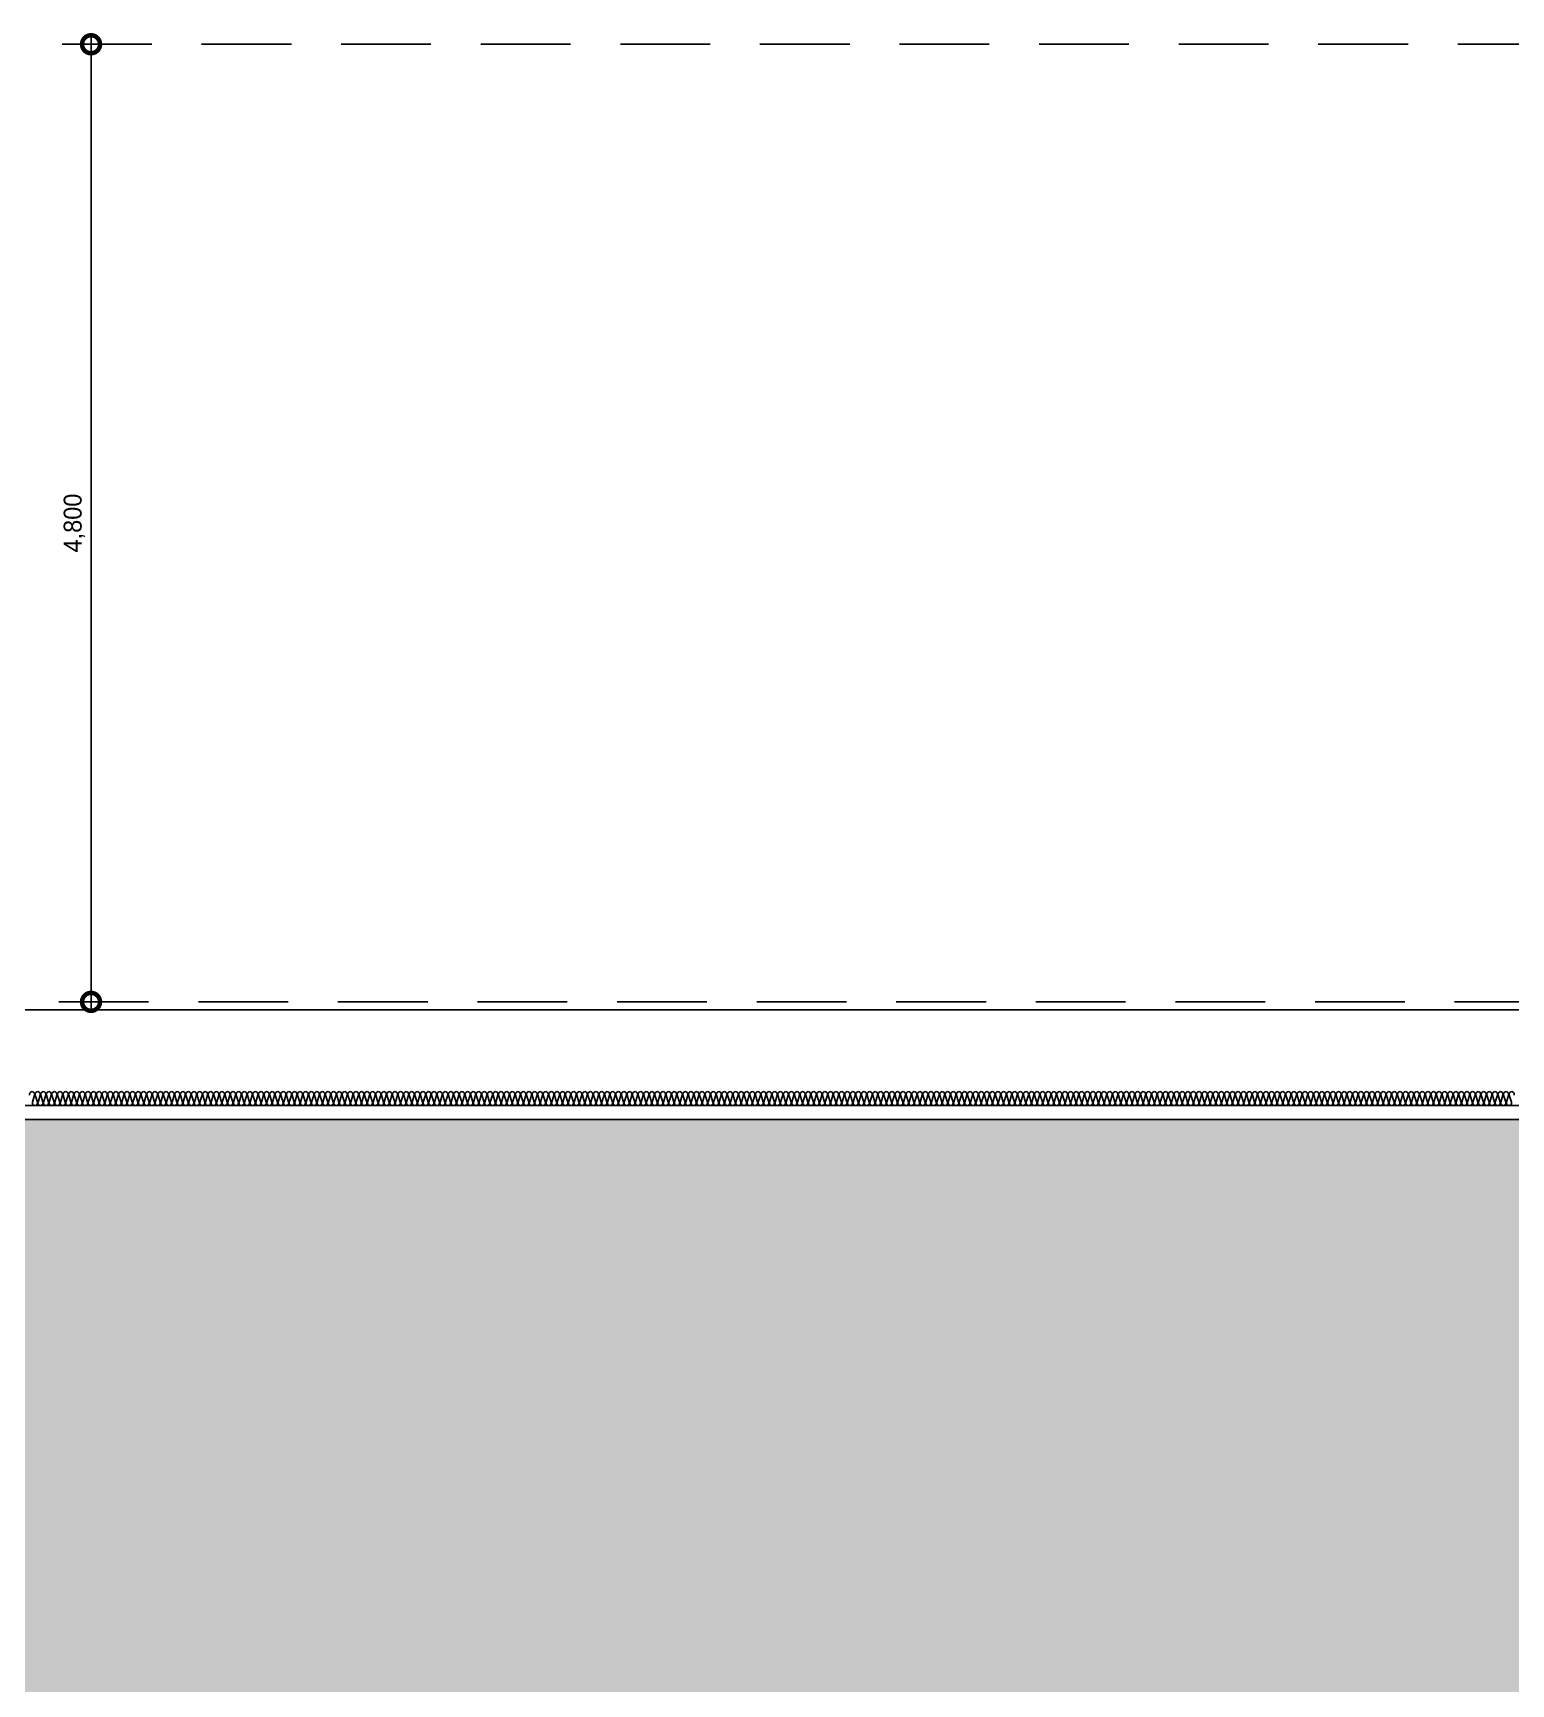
# Model space of a CAD drawing. Header units: millimetres. Extents: x 19868 to 801382, y -4805 to 85279.
# Drawn here: x 95709 to 103121, y 31510 to 39785 of the extents above; entities that cross this region are included whole.
import ezdxf

# ---------------------------------------------------------------- set-up
doc = ezdxf.new("R2010")
doc.units = ezdxf.units.MM
doc.header["$LTSCALE"] = 250
doc.linetypes.add('HID', pattern=[2.8, 1.8, -1])
doc.linetypes.add('HIDDEN', pattern=[9.525, 6.35, -3.175])
doc.layers.get('Defpoints').update_dxf_attribs({"color": 151})
for name, color, linetype in [('A-FIN-8', 8, 'Continuous'), ('A-버림CONC', 4, 'Continuous'), ('ISL', 251, 'Continuous'), ('인테리어', 7, 'HIDDEN'), ('지반', 254, 'Continuous')]:
    doc.layers.add(name, color=color, linetype=linetype)
doc.layers.add('CK', color=221, linetype='Continuous', plot=False)
doc.styles.add('Gdim', font='')
doc.styles.get('Gdim').set_extended_font_data('Dotum')
doc.dimstyles.new('Gdim50', dxfattribs={"dimscale": 30, "dimtxt": 3, "dimasz": 6, "dimexe": 1.5, "dimexo": 2, "dimgap": 1, "dimtad": 1, "dimdec": 0, "dimzin": 0, "dimdsep": 46, "dimlunit": 6, "dimtxsty": 'Gdim', "dimblk": 'DOTSMALL', "dimcen": 1.5, "dimdle": 1.5, "dimclrd": 256, "dimclre": 256, "dimclrt": 256, "dimazin": 0, "dimtfac": 1, "dimtdec": 0, "dimtix": 1, "dimtmove": 2, "dimatfit": 3, "dimldrblk": 'DOTSMALL', "dimfxl": 1.5, "dimtolj": 1, "dimtzin": 0, "dimlwd": -1, "dimlwe": -1, "dimarcsym": 1})

# ---------------------------------------------------------------- blocks, each defined once
blk = doc.blocks.new('_DotSmall')
at = {"color": 0, "linetype": 'ByBlock', "const_width": 0.5}
blk.add_lwpolyline([(-0.0625, 0, 1), (0.0625, 0, 1)], format="xyb", close=True, dxfattribs=at)
blk = doc.blocks.new('*D39')
at = {"layer": 'CK', "transparency": 16777216}
for p, q in [((96137.9, 39728.9), (95954.7, 39728.9)), ((95999.7, 34883.9), (95999.7, 39773.9)), ((96137.9, 34928.9), (95954.7, 34928.9))]:
    blk.add_line(p, q, dxfattribs=at)
at = {"layer": 'Defpoints', "color": 0, "transparency": 16777216}
for p in [(95999.7, 39728.9), (96197.9, 39728.9), (96197.9, 34928.9)]:
    blk.add_point(p, dxfattribs=at)
at = {"layer": 'CK', "transparency": 16777216, "xscale": 180, "yscale": 180, "zscale": 180}
for p, rotation in [((95999.7, 39728.9), 90), ((95999.7, 34928.9), 270)]:
    blk.add_blockref('_DotSmall', p, dxfattribs=dict(at, rotation=rotation))
at = {"layer": 'CK', "transparency": 16777216, "insert": (95915.9, 37328.9), "char_height": 90, "attachment_point": 5, "rotation": 90, "style": 'Gdim'}
blk.add_mtext('\\A1;4,800', dxfattribs=at)

msp = doc.modelspace()

# ---------------------------------------------------------------- hatches: boundary and pattern name
at = {"layer": '지반'}
h = msp.add_hatch(dxfattribs=at)
h.set_pattern_fill('EARTH', color=251, scale=70, angle=45)
h.paths.add_polyline_path([(35638.2, 34128.9), (27538.2, 33228.9), (19867.8, 33228.9), (19867.8, 23234.4), (170632.4, 23234.4), (170632.4, 34678.9), (161838.2, 34678.9), (161838.2, 34628.9), (161888.2, 34628.9), (161888.2, 34568.9), (161638.2, 34568.9), (161638.2, 34628.9), (161688.2, 34628.9), (161688.2, 34828.9), (159788.2, 34828.9), (159788.2, 34778.9), (159638.2, 34778.9), (159638.2, 33758.9), (159538.2, 33758.9), (159538.2, 31528.9), (160638.2, 31528.9), (160638.2, 30028.9), (160738.2, 30028.9), (160738.2, 29968.9), (145618.2, 29968.9), (145618.2, 30028.9), (145718.2, 30028.9), (145718.2, 30768.9), (142618.2, 30768.9), (142618.2, 30828.9), (142718.2, 30828.9), (142718.2, 31528.9), (143318.2, 31528.9), (143318.2, 33668.9), (141343.1, 33668.9), (141163.1, 33488.9), (139953.4, 33488.9), (139773.4, 33668.9), (137588.2, 33668.9), (137588.2, 33728.9), (137688.2, 33728.9), (137688.2, 34318.9), (135363.1, 34318.9), (135263.1, 34218.9), (124888.2, 34218.9), (124888.2, 32228.9), (125488.2, 32228.9), (125488.2, 31528.9), (125588.2, 31528.9), (125588.2, 31468.9), (123888.2, 31468.9), (123888.2, 31528.9), (123988.2, 31528.9), (123988.2, 31868.9), (118638.2, 31868.9), (118638.2, 31528.9), (118738.2, 31528.9), (118738.2, 31468.9), (117038.2, 31468.9), (117038.2, 31528.9), (117138.2, 31528.9), (117138.2, 32228.9), (117738.2, 32228.9), (117738.2, 34348.9), (115338.2, 34348.9), (115338.2, 33878.9), (115438.2, 33878.9), (115438.2, 33818.9), (114638.2, 33818.9), (114638.2, 33878.9), (114738.2, 33878.9), (114738.2, 34338.9), (88438.2, 34338.9), (88438.2, 31628.9), (89038.2, 31628.9), (89038.2, 30928.9), (89138.2, 30928.9), (89138.2, 30868.9), (87438.2, 30868.9), (87438.2, 30928.9), (87538.2, 30928.9), (87538.2, 31268.9), (82938.2, 31268.9), (82938.2, 30928.9), (83038.2, 30928.9), (83038.2, 30868.9), (81338.2, 30868.9), (81338.2, 30928.9), (81438.2, 30928.9), (81438.2, 31268.9), (75338.2, 31268.9), (75338.2, 30928.9), (75438.2, 30928.9), (75438.2, 30868.9), (73738.2, 30868.9), (73738.2, 30928.9), (73838.2, 30928.9), (73838.2, 31628.9), (74438.2, 31628.9), (74438.2, 33818.9), (56438.2, 33818.9), (56438.2, 31878.9), (57038.2, 31878.9), (57038.2, 30878.9), (57138.2, 30878.9), (57138.2, 30818.9), (52138.2, 30818.9), (52138.2, 30878.9), (52238.2, 30878.9), (52238.2, 31878.9), (52538.2, 31878.9), (52538.2, 33748.9), (45258.2, 33748.9), (45258.2, 33108.9), (45358.2, 33108.9), (45358.2, 33048.9), (43518.2, 33048.9), (43518.2, 33108.9), (43618.2, 33108.9), (43618.2, 33648.9), (41678.2, 33648.9), (41608.2, 33718.9), (40588.2, 33718.9), (40588.2, 33028.9), (40688.2, 33028.9), (40688.2, 32968.9), (38988.2, 32968.9), (38988.2, 33028.9), (39088.2, 33028.9), (39088.2, 33678.9), (38838.2, 33828.9), (38838.2, 34308.9), (38848.7, 34319.4), (37038.2, 34128.9)])

# ---------------------------------------------------------------- linework, layer by layer
at = {"layer": 'A-FIN-8'}
msp.add_line((88138.2, 34888.9), (117438.2, 34888.9), dxfattribs=at)
at = {"layer": 'A-버림CONC', "elevation": 0}
msp.add_lwpolyline([(88438.2, 34338.9), (114738.2, 34338.9)], dxfattribs=at)
at = {"layer": 'ISL', "elevation": 0}
msp.add_lwpolyline([(95691.9, 34462, -1.372593), (95716.6, 34462), (95705.9, 34425.9, 0.509267), (95718.2, 34408.9, 0.509267), (95730.6, 34425.9), (95719.9, 34462, -1.372593), (95744.6, 34462), (95733.9, 34425.9, 0.509267), (95746.2, 34408.9, 0.509267), (95758.6, 34425.9), (95747.9, 34462, -1.372593), (95772.6, 34462), (95761.9, 34425.9, 0.509267), (95774.2, 34408.9, 0.509267), (95786.6, 34425.9), (95775.9, 34462, -1.372593), (95800.6, 34462), (95789.9, 34425.9, 0.509267), (95802.2, 34408.9, 0.509267), (95814.6, 34425.9), (95803.9, 34462, -1.372593), (95828.6, 34462), (95817.9, 34425.9, 0.509267), (95830.2, 34408.9, 0.509267), (95842.6, 34425.9), (95831.9, 34462, -1.372593), (95856.6, 34462), (95845.9, 34425.9, 0.509267), (95858.2, 34408.9, 0.509267), (95870.6, 34425.9), (95859.9, 34462, -1.372593), (95884.6, 34462), (95873.9, 34425.9, 0.509267), (95886.2, 34408.9, 0.509267), (95898.6, 34425.9), (95887.9, 34462, -1.372593), (95912.6, 34462), (95901.9, 34425.9, 0.509267), (95914.2, 34408.9, 0.509267), (95926.6, 34425.9), (95915.9, 34462, -1.372593), (95940.6, 34462), (95929.9, 34425.9, 0.509267), (95942.2, 34408.9, 0.509267), (95954.6, 34425.9), (95943.9, 34462, -1.372593), (95968.6, 34462), (95957.9, 34425.9, 0.509267), (95970.2, 34408.9, 0.509267), (95982.6, 34425.9), (95971.9, 34462, -1.372593), (95996.6, 34462), (95985.9, 34425.9, 0.509267), (95998.2, 34408.9, 0.509267), (96010.6, 34425.9), (95999.9, 34462, -1.372593), (96024.6, 34462), (96013.9, 34425.9, 0.509267), (96026.2, 34408.9, 0.509267), (96038.6, 34425.9), (96027.9, 34462, -1.372593), (96052.6, 34462), (96041.9, 34425.9, 0.509267), (96054.2, 34408.9, 0.509267), (96066.6, 34425.9), (96055.9, 34462, -1.372593), (96080.6, 34462), (96069.9, 34425.9, 0.509267), (96082.2, 34408.9, 0.509267), (96094.6, 34425.9), (96083.9, 34462, -1.372593), (96108.6, 34462), (96097.9, 34425.9, 0.509267), (96110.2, 34408.9, 0.509267), (96122.6, 34425.9), (96111.9, 34462, -1.372593), (96136.6, 34462), (96125.9, 34425.9, 0.509267), (96138.2, 34408.9, 0.509267), (96150.6, 34425.9), (96139.9, 34462, -1.372593), (96164.6, 34462), (96153.9, 34425.9, 0.509267), (96166.2, 34408.9, 0.509267), (96178.6, 34425.9), (96167.9, 34462, -1.372593), (96192.6, 34462), (96181.9, 34425.9, 0.509267), (96194.2, 34408.9, 0.509267), (96206.6, 34425.9), (96195.9, 34462, -1.372593), (96220.6, 34462), (96209.9, 34425.9, 0.509267), (96222.2, 34408.9, 0.509267), (96234.6, 34425.9), (96223.9, 34462, -1.372593), (96248.6, 34462), (96237.9, 34425.9, 0.509267), (96250.2, 34408.9, 0.509267), (96262.6, 34425.9), (96251.9, 34462, -1.372593), (96276.6, 34462), (96265.9, 34425.9, 0.509267), (96278.2, 34408.9, 0.509267), (96290.6, 34425.9), (96279.9, 34462, -1.372593), (96304.6, 34462), (96293.9, 34425.9, 0.509267), (96306.2, 34408.9, 0.509267), (96318.6, 34425.9), (96307.9, 34462, -1.372593), (96332.6, 34462), (96321.9, 34425.9, 0.509267), (96334.2, 34408.9, 0.509267), (96346.6, 34425.9), (96335.9, 34462, -1.372593), (96360.6, 34462), (96349.9, 34425.9, 0.509267), (96362.2, 34408.9, 0.509267), (96374.6, 34425.9), (96363.9, 34462, -1.372593), (96388.6, 34462), (96377.9, 34425.9, 0.509267), (96390.2, 34408.9, 0.509267), (96402.6, 34425.9), (96391.9, 34462, -1.372593), (96416.6, 34462), (96405.9, 34425.9, 0.509267), (96418.2, 34408.9, 0.509267), (96430.6, 34425.9), (96419.9, 34462, -1.372593), (96444.6, 34462), (96433.9, 34425.9, 0.509267), (96446.2, 34408.9, 0.509267), (96458.6, 34425.9), (96447.9, 34462, -1.372593), (96472.6, 34462), (96461.9, 34425.9, 0.509267), (96474.2, 34408.9, 0.509267), (96486.6, 34425.9), (96475.9, 34462, -1.372593), (96500.6, 34462), (96489.9, 34425.9, 0.509267), (96502.2, 34408.9, 0.509267), (96514.6, 34425.9), (96503.9, 34462, -1.372593), (96528.6, 34462), (96517.9, 34425.9, 0.509267), (96530.2, 34408.9, 0.509267), (96542.6, 34425.9), (96531.9, 34462, -1.372593), (96556.6, 34462), (96545.9, 34425.9, 0.509267), (96558.2, 34408.9, 0.509267), (96570.6, 34425.9), (96559.9, 34462, -1.372593), (96584.6, 34462), (96573.9, 34425.9, 0.509267), (96586.2, 34408.9, 0.509267), (96598.6, 34425.9), (96587.9, 34462, -1.372593), (96612.6, 34462), (96601.9, 34425.9, 0.509267), (96614.2, 34408.9, 0.509267), (96626.6, 34425.9), (96615.9, 34462, -1.372593), (96640.6, 34462), (96629.9, 34425.9, 0.509267), (96642.2, 34408.9, 0.509267), (96654.6, 34425.9), (96643.9, 34462, -1.372593), (96668.6, 34462), (96657.9, 34425.9, 0.509267), (96670.2, 34408.9, 0.509267), (96682.6, 34425.9), (96671.9, 34462, -1.372593), (96696.6, 34462), (96685.9, 34425.9, 0.509267), (96698.2, 34408.9, 0.509267), (96710.6, 34425.9), (96699.9, 34462, -1.372593), (96724.6, 34462), (96713.9, 34425.9, 0.509267), (96726.2, 34408.9, 0.509267), (96738.6, 34425.9), (96727.9, 34462, -1.372593), (96752.6, 34462), (96741.9, 34425.9, 0.509267), (96754.2, 34408.9, 0.509267), (96766.6, 34425.9), (96755.9, 34462, -1.372593), (96780.6, 34462), (96769.9, 34425.9, 0.509267), (96782.2, 34408.9, 0.509267), (96794.6, 34425.9), (96783.9, 34462, -1.372593), (96808.6, 34462), (96797.9, 34425.9, 0.509267), (96810.2, 34408.9, 0.509267), (96822.6, 34425.9), (96811.9, 34462, -1.372593), (96836.6, 34462), (96825.9, 34425.9, 0.509267), (96838.2, 34408.9, 0.509267), (96850.6, 34425.9), (96839.9, 34462, -1.372593), (96864.6, 34462), (96853.9, 34425.9, 0.509267), (96866.2, 34408.9, 0.509267), (96878.6, 34425.9), (96867.9, 34462, -1.372593), (96892.6, 34462), (96881.9, 34425.9, 0.509267), (96894.2, 34408.9, 0.509267), (96906.6, 34425.9), (96895.9, 34462, -1.372593), (96920.6, 34462), (96909.9, 34425.9, 0.509267), (96922.2, 34408.9, 0.509267), (96934.6, 34425.9), (96923.9, 34462, -1.372593), (96948.6, 34462), (96937.9, 34425.9, 0.509267), (96950.2, 34408.9, 0.509267), (96962.6, 34425.9), (96951.9, 34462, -1.372593), (96976.6, 34462), (96965.9, 34425.9, 0.509267), (96978.2, 34408.9, 0.509267), (96990.6, 34425.9), (96979.9, 34462, -1.372593), (97004.6, 34462), (96993.9, 34425.9, 0.509267), (97006.2, 34408.9, 0.509267), (97018.6, 34425.9), (97007.9, 34462, -1.372593), (97032.6, 34462), (97021.9, 34425.9, 0.509267), (97034.2, 34408.9, 0.509267), (97046.6, 34425.9), (97035.9, 34462, -1.372593), (97060.6, 34462), (97049.9, 34425.9, 0.509267), (97062.2, 34408.9, 0.509267), (97074.6, 34425.9), (97063.9, 34462, -1.372593), (97088.6, 34462), (97077.9, 34425.9, 0.509267), (97090.2, 34408.9, 0.509267), (97102.6, 34425.9), (97091.9, 34462, -1.372593), (97116.6, 34462), (97105.9, 34425.9, 0.509267), (97118.2, 34408.9, 0.509267), (97130.6, 34425.9), (97119.9, 34462, -1.372593), (97144.6, 34462), (97133.9, 34425.9, 0.509267), (97146.2, 34408.9, 0.509267), (97158.6, 34425.9), (97147.9, 34462, -1.372593), (97172.6, 34462), (97161.9, 34425.9, 0.509267), (97174.2, 34408.9, 0.509267), (97186.6, 34425.9), (97175.9, 34462, -1.372593), (97200.6, 34462), (97189.9, 34425.9, 0.509267), (97202.2, 34408.9, 0.509267), (97214.6, 34425.9), (97203.9, 34462, -1.372593), (97228.6, 34462), (97217.9, 34425.9, 0.509267), (97230.2, 34408.9, 0.509267), (97242.6, 34425.9), (97231.9, 34462, -1.372593), (97256.6, 34462), (97245.9, 34425.9, 0.509267), (97258.2, 34408.9, 0.509267), (97270.6, 34425.9), (97259.9, 34462, -1.372593), (97284.6, 34462), (97273.9, 34425.9, 0.509267), (97286.2, 34408.9, 0.509267), (97298.6, 34425.9), (97287.9, 34462, -1.372593), (97312.6, 34462), (97301.9, 34425.9, 0.509267), (97314.2, 34408.9, 0.509267), (97326.6, 34425.9), (97315.9, 34462, -1.372593), (97340.6, 34462), (97329.9, 34425.9, 0.509267), (97342.2, 34408.9, 0.509267), (97354.6, 34425.9), (97343.9, 34462, -1.372593), (97368.6, 34462), (97357.9, 34425.9, 0.509267), (97370.2, 34408.9, 0.509267), (97382.6, 34425.9), (97371.9, 34462, -1.372593), (97396.6, 34462), (97385.9, 34425.9, 0.509267), (97398.2, 34408.9, 0.509267), (97410.6, 34425.9), (97399.9, 34462, -1.372593), (97424.6, 34462), (97413.9, 34425.9, 0.509267), (97426.2, 34408.9, 0.509267), (97438.6, 34425.9), (97427.9, 34462, -1.372593), (97452.6, 34462), (97441.9, 34425.9, 0.509267), (97454.2, 34408.9, 0.509267), (97466.6, 34425.9), (97455.9, 34462, -1.372593), (97480.6, 34462), (97469.9, 34425.9, 0.509267), (97482.2, 34408.9, 0.509267), (97494.6, 34425.9), (97483.9, 34462, -1.372593), (97508.6, 34462), (97497.9, 34425.9, 0.509267), (97510.2, 34408.9, 0.509267), (97522.6, 34425.9), (97511.9, 34462, -1.372593), (97536.6, 34462), (97525.9, 34425.9, 0.509267), (97538.2, 34408.9, 0.509267), (97550.6, 34425.9), (97539.9, 34462, -1.372593), (97564.6, 34462), (97553.9, 34425.9, 0.509267), (97566.2, 34408.9, 0.509267), (97578.6, 34425.9), (97567.9, 34462, -1.372593), (97592.6, 34462), (97581.9, 34425.9, 0.509267), (97594.2, 34408.9, 0.509267), (97606.6, 34425.9), (97595.9, 34462, -1.372593), (97620.6, 34462), (97609.9, 34425.9, 0.509267), (97622.2, 34408.9, 0.509267), (97634.6, 34425.9), (97623.9, 34462, -1.372593), (97648.6, 34462), (97637.9, 34425.9, 0.509267), (97650.2, 34408.9, 0.509267), (97662.6, 34425.9), (97651.9, 34462, -1.372593), (97676.6, 34462), (97665.9, 34425.9, 0.509267), (97678.2, 34408.9, 0.509267), (97690.6, 34425.9), (97679.9, 34462, -1.372593), (97704.6, 34462), (97693.9, 34425.9, 0.509267), (97706.2, 34408.9, 0.509267), (97718.6, 34425.9), (97707.9, 34462, -1.372593), (97732.6, 34462), (97721.9, 34425.9, 0.509267), (97734.2, 34408.9, 0.509267), (97746.6, 34425.9), (97735.9, 34462, -1.372593), (97760.6, 34462), (97749.9, 34425.9, 0.509267), (97762.2, 34408.9, 0.509267), (97774.6, 34425.9), (97763.9, 34462, -1.372593), (97788.6, 34462), (97777.9, 34425.9, 0.509267), (97790.2, 34408.9, 0.509267), (97802.6, 34425.9), (97791.9, 34462, -1.372593), (97816.6, 34462), (97805.9, 34425.9, 0.509267), (97818.2, 34408.9, 0.509267), (97830.6, 34425.9), (97819.9, 34462, -1.372593), (97844.6, 34462), (97833.9, 34425.9, 0.509267), (97846.2, 34408.9, 0.509267), (97858.6, 34425.9), (97847.9, 34462, -1.372593), (97872.6, 34462), (97861.9, 34425.9, 0.509267), (97874.2, 34408.9, 0.509267), (97886.6, 34425.9), (97875.9, 34462, -1.372593), (97900.6, 34462), (97889.9, 34425.9, 0.509267), (97902.2, 34408.9, 0.509267), (97914.6, 34425.9), (97903.9, 34462, -1.372593), (97928.6, 34462), (97917.9, 34425.9, 0.509267), (97930.2, 34408.9, 0.509267), (97942.6, 34425.9), (97931.9, 34462, -1.372593), (97956.6, 34462), (97945.9, 34425.9, 0.509267), (97958.2, 34408.9, 0.509267), (97970.6, 34425.9), (97959.9, 34462, -1.372593), (97984.6, 34462), (97973.9, 34425.9, 0.509267), (97986.2, 34408.9, 0.509267), (97998.6, 34425.9), (97987.9, 34462, -1.372593), (98012.6, 34462), (98001.9, 34425.9, 0.509267), (98014.2, 34408.9, 0.509267), (98026.6, 34425.9), (98015.9, 34462, -1.372593), (98040.6, 34462), (98029.9, 34425.9, 0.509267), (98042.2, 34408.9, 0.509267), (98054.6, 34425.9), (98043.9, 34462, -1.372593), (98068.6, 34462), (98057.9, 34425.9, 0.509267), (98070.2, 34408.9, 0.509267), (98082.6, 34425.9), (98071.9, 34462, -1.372593), (98096.6, 34462), (98085.9, 34425.9, 0.509267), (98098.2, 34408.9, 0.509267), (98110.6, 34425.9), (98099.9, 34462, -1.372593), (98124.6, 34462), (98113.9, 34425.9, 0.509267), (98126.2, 34408.9, 0.509267), (98138.6, 34425.9), (98127.9, 34462, -1.372593), (98152.6, 34462), (98141.9, 34425.9, 0.509267), (98154.2, 34408.9, 0.509267), (98166.6, 34425.9), (98155.9, 34462, -1.372593), (98180.6, 34462), (98169.9, 34425.9, 0.509267), (98182.2, 34408.9, 0.509267), (98194.6, 34425.9), (98183.9, 34462, -1.372593), (98208.6, 34462), (98197.9, 34425.9, 0.509267), (98210.2, 34408.9, 0.509267), (98222.6, 34425.9), (98211.9, 34462, -1.372593), (98236.6, 34462), (98225.9, 34425.9, 0.509267), (98238.2, 34408.9, 0.509267), (98250.6, 34425.9), (98239.9, 34462, -1.372593), (98264.6, 34462), (98253.9, 34425.9, 0.509267), (98266.2, 34408.9, 0.509267), (98278.6, 34425.9), (98267.9, 34462, -1.372593), (98292.6, 34462), (98281.9, 34425.9, 0.509267), (98294.2, 34408.9, 0.509267), (98306.6, 34425.9), (98295.9, 34462, -1.372593), (98320.6, 34462), (98309.9, 34425.9, 0.509267), (98322.2, 34408.9, 0.509267), (98334.6, 34425.9), (98323.9, 34462, -1.372593), (98348.6, 34462), (98337.9, 34425.9, 0.509267), (98350.2, 34408.9, 0.509267), (98362.6, 34425.9), (98351.9, 34462, -1.372593), (98376.6, 34462), (98365.9, 34425.9, 0.509267), (98378.2, 34408.9, 0.509267), (98390.6, 34425.9), (98379.9, 34462, -1.372593), (98404.6, 34462), (98393.9, 34425.9, 0.509267), (98406.2, 34408.9, 0.509267), (98418.6, 34425.9), (98407.9, 34462, -1.372593), (98432.6, 34462), (98421.9, 34425.9, 0.509267), (98434.2, 34408.9, 0.509267), (98446.6, 34425.9), (98435.9, 34462, -1.372593), (98460.6, 34462), (98449.9, 34425.9, 0.509267), (98462.2, 34408.9, 0.509267), (98474.6, 34425.9), (98463.9, 34462, -1.372593), (98488.6, 34462), (98477.9, 34425.9, 0.509267), (98490.2, 34408.9, 0.509267), (98502.6, 34425.9), (98491.9, 34462, -1.372593), (98516.6, 34462), (98505.9, 34425.9, 0.509267), (98518.2, 34408.9, 0.509267), (98530.6, 34425.9), (98519.9, 34462, -1.372593), (98544.6, 34462), (98533.9, 34425.9, 0.509267), (98546.2, 34408.9, 0.509267), (98558.6, 34425.9), (98547.9, 34462, -1.372593), (98572.6, 34462), (98561.9, 34425.9, 0.509267), (98574.2, 34408.9, 0.509267), (98586.6, 34425.9), (98575.9, 34462, -1.372593), (98600.6, 34462), (98589.9, 34425.9, 0.509267), (98602.2, 34408.9, 0.509267), (98614.6, 34425.9), (98603.9, 34462, -1.372593), (98628.6, 34462), (98617.9, 34425.9, 0.509267), (98630.2, 34408.9, 0.509267), (98642.6, 34425.9), (98631.9, 34462, -1.372593), (98656.6, 34462), (98645.9, 34425.9, 0.509267), (98658.2, 34408.9, 0.509267), (98670.6, 34425.9), (98659.9, 34462, -1.372593), (98684.6, 34462), (98673.9, 34425.9, 0.509267), (98686.2, 34408.9, 0.509267), (98698.6, 34425.9), (98687.9, 34462, -1.372593), (98712.6, 34462), (98701.9, 34425.9, 0.509267), (98714.2, 34408.9, 0.509267), (98726.6, 34425.9), (98715.9, 34462, -1.372593), (98740.6, 34462), (98729.9, 34425.9, 0.509267), (98742.2, 34408.9, 0.509267), (98754.6, 34425.9), (98743.9, 34462, -1.372593), (98768.6, 34462), (98757.9, 34425.9, 0.509267), (98770.2, 34408.9, 0.509267), (98782.6, 34425.9), (98771.9, 34462, -1.372593), (98796.6, 34462), (98785.9, 34425.9, 0.509267), (98798.2, 34408.9, 0.509267), (98810.6, 34425.9), (98799.9, 34462, -1.372593), (98824.6, 34462), (98813.9, 34425.9, 0.509267), (98826.2, 34408.9, 0.509267), (98838.6, 34425.9), (98827.9, 34462, -1.372593), (98852.6, 34462), (98841.9, 34425.9, 0.509267), (98854.2, 34408.9, 0.509267), (98866.6, 34425.9), (98855.9, 34462, -1.372593), (98880.6, 34462), (98869.9, 34425.9, 0.509267), (98882.2, 34408.9, 0.509267), (98894.6, 34425.9), (98883.9, 34462, -1.372593), (98908.6, 34462), (98897.9, 34425.9, 0.509267), (98910.2, 34408.9, 0.509267), (98922.6, 34425.9), (98911.9, 34462, -1.372593), (98936.6, 34462), (98925.9, 34425.9, 0.509267), (98938.2, 34408.9, 0.509267), (98950.6, 34425.9), (98939.9, 34462, -1.372593), (98964.6, 34462), (98953.9, 34425.9, 0.509267), (98966.2, 34408.9, 0.509267), (98978.6, 34425.9), (98967.9, 34462, -1.372593), (98992.6, 34462), (98981.9, 34425.9, 0.509267), (98994.2, 34408.9, 0.509267), (99006.6, 34425.9), (98995.9, 34462, -1.372593), (99020.6, 34462), (99009.9, 34425.9, 0.509267), (99022.2, 34408.9, 0.509267), (99034.6, 34425.9), (99023.9, 34462, -1.372593), (99048.6, 34462), (99037.9, 34425.9, 0.509267), (99050.2, 34408.9, 0.509267), (99062.6, 34425.9), (99051.9, 34462, -1.372593), (99076.6, 34462), (99065.9, 34425.9, 0.509267), (99078.2, 34408.9, 0.509267), (99090.6, 34425.9), (99079.9, 34462, -1.372593), (99104.6, 34462), (99093.9, 34425.9, 0.509267), (99106.2, 34408.9, 0.509267), (99118.6, 34425.9), (99107.9, 34462, -1.372593), (99132.6, 34462), (99121.9, 34425.9, 0.509267), (99134.2, 34408.9, 0.509267), (99146.6, 34425.9), (99135.9, 34462, -1.372593), (99160.6, 34462), (99149.9, 34425.9, 0.509267), (99162.2, 34408.9, 0.509267), (99174.6, 34425.9), (99163.9, 34462, -1.372593), (99188.6, 34462), (99177.9, 34425.9, 0.509267), (99190.2, 34408.9, 0.509267), (99202.6, 34425.9), (99191.9, 34462, -1.372593), (99216.6, 34462), (99205.9, 34425.9, 0.509267), (99218.2, 34408.9, 0.509267), (99230.6, 34425.9), (99219.9, 34462, -1.372593), (99244.6, 34462), (99233.9, 34425.9, 0.509267), (99246.2, 34408.9, 0.509267), (99258.6, 34425.9), (99247.9, 34462, -1.372593), (99272.6, 34462), (99261.9, 34425.9, 0.509267), (99274.2, 34408.9, 0.509267), (99286.6, 34425.9), (99275.9, 34462, -1.372593), (99300.6, 34462), (99289.9, 34425.9, 0.509267), (99302.2, 34408.9, 0.509267), (99314.6, 34425.9), (99303.9, 34462, -1.372593), (99328.6, 34462), (99317.9, 34425.9, 0.509267), (99330.2, 34408.9, 0.509267), (99342.6, 34425.9), (99331.9, 34462, -1.372593), (99356.6, 34462), (99345.9, 34425.9, 0.509267), (99358.2, 34408.9, 0.509267), (99370.6, 34425.9), (99359.9, 34462, -1.372593), (99384.6, 34462), (99373.9, 34425.9, 0.509267), (99386.2, 34408.9, 0.509267), (99398.6, 34425.9), (99387.9, 34462, -1.372593), (99412.6, 34462), (99401.9, 34425.9, 0.509267), (99414.2, 34408.9, 0.509267), (99426.6, 34425.9), (99415.9, 34462, -1.372593), (99440.6, 34462), (99429.9, 34425.9, 0.509267), (99442.2, 34408.9, 0.509267), (99454.6, 34425.9), (99443.9, 34462, -1.372593), (99468.6, 34462), (99457.9, 34425.9, 0.509267), (99470.2, 34408.9, 0.509267), (99482.6, 34425.9), (99471.9, 34462, -1.372593), (99496.6, 34462), (99485.9, 34425.9, 0.509267), (99498.2, 34408.9, 0.509267), (99510.6, 34425.9), (99499.9, 34462, -1.372593), (99524.6, 34462), (99513.9, 34425.9, 0.509267), (99526.2, 34408.9, 0.509267), (99538.6, 34425.9), (99527.9, 34462, -1.372593), (99552.6, 34462), (99541.9, 34425.9, 0.509267), (99554.2, 34408.9, 0.509267), (99566.6, 34425.9), (99555.9, 34462, -1.372593), (99580.6, 34462), (99569.9, 34425.9, 0.509267), (99582.2, 34408.9, 0.509267), (99594.6, 34425.9), (99583.9, 34462, -1.372593), (99608.6, 34462), (99597.9, 34425.9, 0.509267), (99610.2, 34408.9, 0.509267), (99622.6, 34425.9), (99611.9, 34462, -1.372593), (99636.6, 34462), (99625.9, 34425.9, 0.509267), (99638.2, 34408.9, 0.509267), (99650.6, 34425.9), (99639.9, 34462, -1.372593), (99664.6, 34462), (99653.9, 34425.9, 0.509267), (99666.2, 34408.9, 0.509267), (99678.6, 34425.9), (99667.9, 34462, -1.372593), (99692.6, 34462), (99681.9, 34425.9, 0.509267), (99694.2, 34408.9, 0.509267), (99706.6, 34425.9), (99695.9, 34462, -1.372593), (99720.6, 34462), (99709.9, 34425.9, 0.509267), (99722.2, 34408.9, 0.509267), (99734.6, 34425.9), (99723.9, 34462, -1.372593), (99748.6, 34462), (99737.9, 34425.9, 0.509267), (99750.2, 34408.9, 0.509267), (99762.6, 34425.9), (99751.9, 34462, -1.372593), (99776.6, 34462), (99765.9, 34425.9, 0.509267), (99778.2, 34408.9, 0.509267), (99790.6, 34425.9), (99779.9, 34462, -1.372593), (99804.6, 34462), (99793.9, 34425.9, 0.509267), (99806.2, 34408.9, 0.509267), (99818.6, 34425.9), (99807.9, 34462, -1.372593), (99832.6, 34462), (99821.9, 34425.9, 0.509267), (99834.2, 34408.9, 0.509267), (99846.6, 34425.9), (99835.9, 34462, -1.372593), (99860.6, 34462), (99849.9, 34425.9, 0.509267), (99862.2, 34408.9, 0.509267), (99874.6, 34425.9), (99863.9, 34462, -1.372593), (99888.6, 34462), (99877.9, 34425.9, 0.509267), (99890.2, 34408.9, 0.509267), (99902.6, 34425.9), (99891.9, 34462, -1.372593), (99916.6, 34462), (99905.9, 34425.9, 0.509267), (99918.2, 34408.9, 0.509267), (99930.6, 34425.9), (99919.9, 34462, -1.372593), (99944.6, 34462), (99933.9, 34425.9, 0.509267), (99946.2, 34408.9, 0.509267), (99958.6, 34425.9), (99947.9, 34462, -1.372593), (99972.6, 34462), (99961.9, 34425.9, 0.509267), (99974.2, 34408.9, 0.509267), (99986.6, 34425.9), (99975.9, 34462, -1.372593), (100000.6, 34462), (99989.9, 34425.9, 0.509267), (100002.2, 34408.9, 0.509267), (100014.6, 34425.9), (100003.9, 34462, -1.372593), (100028.6, 34462), (100017.9, 34425.9, 0.509267), (100030.2, 34408.9, 0.509267), (100042.6, 34425.9), (100031.9, 34462, -1.372593), (100056.6, 34462), (100045.9, 34425.9, 0.509267), (100058.2, 34408.9, 0.509267), (100070.6, 34425.9), (100059.9, 34462, -1.372593), (100084.6, 34462), (100073.9, 34425.9, 0.509267), (100086.2, 34408.9, 0.509267), (100098.6, 34425.9), (100087.9, 34462, -1.372593), (100112.6, 34462), (100101.9, 34425.9, 0.509267), (100114.2, 34408.9, 0.509267), (100126.6, 34425.9), (100115.9, 34462, -1.372593), (100140.6, 34462), (100129.9, 34425.9, 0.509267), (100142.2, 34408.9, 0.509267), (100154.6, 34425.9), (100143.9, 34462, -1.372593), (100168.6, 34462), (100157.9, 34425.9, 0.509267), (100170.2, 34408.9, 0.509267), (100182.6, 34425.9), (100171.9, 34462, -1.372593), (100196.6, 34462), (100185.9, 34425.9, 0.509267), (100198.2, 34408.9, 0.509267), (100210.6, 34425.9), (100199.9, 34462, -1.372593), (100224.6, 34462), (100213.9, 34425.9, 0.509267), (100226.2, 34408.9, 0.509267), (100238.6, 34425.9), (100227.9, 34462, -1.372593), (100252.6, 34462), (100241.9, 34425.9, 0.509267), (100254.2, 34408.9, 0.509267), (100266.6, 34425.9), (100255.9, 34462, -1.372593), (100280.6, 34462), (100269.9, 34425.9, 0.509267), (100282.2, 34408.9, 0.509267), (100294.6, 34425.9), (100283.9, 34462, -1.372593), (100308.6, 34462), (100297.9, 34425.9, 0.509267), (100310.2, 34408.9, 0.509267), (100322.6, 34425.9), (100311.9, 34462, -1.372593), (100336.6, 34462), (100325.9, 34425.9, 0.509267), (100338.2, 34408.9, 0.509267), (100350.6, 34425.9), (100339.9, 34462, -1.372593), (100364.6, 34462), (100353.9, 34425.9, 0.509267), (100366.2, 34408.9, 0.509267), (100378.6, 34425.9), (100367.9, 34462, -1.372593), (100392.6, 34462), (100381.9, 34425.9, 0.509267), (100394.2, 34408.9, 0.509267), (100406.6, 34425.9), (100395.9, 34462, -1.372593), (100420.6, 34462), (100409.9, 34425.9, 0.509267), (100422.2, 34408.9, 0.509267), (100434.6, 34425.9), (100423.9, 34462, -1.372593), (100448.6, 34462), (100437.9, 34425.9, 0.509267), (100450.2, 34408.9, 0.509267), (100462.6, 34425.9), (100451.9, 34462, -1.372593), (100476.6, 34462), (100465.9, 34425.9, 0.509267), (100478.2, 34408.9, 0.509267), (100490.6, 34425.9), (100479.9, 34462, -1.372593), (100504.6, 34462), (100493.9, 34425.9, 0.509267), (100506.2, 34408.9, 0.509267), (100518.6, 34425.9), (100507.9, 34462, -1.372593), (100532.6, 34462), (100521.9, 34425.9, 0.509267), (100534.2, 34408.9, 0.509267), (100546.6, 34425.9), (100535.9, 34462, -1.372593), (100560.6, 34462), (100549.9, 34425.9, 0.509267), (100562.2, 34408.9, 0.509267), (100574.6, 34425.9), (100563.9, 34462, -1.372593), (100588.6, 34462), (100577.9, 34425.9, 0.509267), (100590.2, 34408.9, 0.509267), (100602.6, 34425.9), (100591.9, 34462, -1.372593), (100616.6, 34462), (100605.9, 34425.9, 0.509267), (100618.2, 34408.9, 0.509267), (100630.6, 34425.9), (100619.9, 34462, -1.372593), (100644.6, 34462), (100633.9, 34425.9, 0.509267), (100646.2, 34408.9, 0.509267), (100658.6, 34425.9), (100647.9, 34462, -1.372593), (100672.6, 34462), (100661.9, 34425.9, 0.509267), (100674.2, 34408.9, 0.509267), (100686.6, 34425.9), (100675.9, 34462, -1.372593), (100700.6, 34462), (100689.9, 34425.9, 0.509267), (100702.2, 34408.9, 0.509267), (100714.6, 34425.9), (100703.9, 34462, -1.372593), (100728.6, 34462), (100717.9, 34425.9, 0.509267), (100730.2, 34408.9, 0.509267), (100742.6, 34425.9), (100731.9, 34462, -1.372593), (100756.6, 34462), (100745.9, 34425.9, 0.509267), (100758.2, 34408.9, 0.509267), (100770.6, 34425.9), (100759.9, 34462, -1.372593), (100784.6, 34462), (100773.9, 34425.9, 0.509267), (100786.2, 34408.9, 0.509267), (100798.6, 34425.9), (100787.9, 34462, -1.372593), (100812.6, 34462), (100801.9, 34425.9, 0.509267), (100814.2, 34408.9, 0.509267), (100826.6, 34425.9), (100815.9, 34462, -1.372593), (100840.6, 34462), (100829.9, 34425.9, 0.509267), (100842.2, 34408.9, 0.509267), (100854.6, 34425.9), (100843.9, 34462, -1.372593), (100868.6, 34462), (100857.9, 34425.9, 0.509267), (100870.2, 34408.9, 0.509267), (100882.6, 34425.9), (100871.9, 34462, -1.372593), (100896.6, 34462), (100885.9, 34425.9, 0.509267), (100898.2, 34408.9, 0.509267), (100910.6, 34425.9), (100899.9, 34462, -1.372593), (100924.6, 34462), (100913.9, 34425.9, 0.509267), (100926.2, 34408.9, 0.509267), (100938.6, 34425.9), (100927.9, 34462, -1.372593), (100952.6, 34462), (100941.9, 34425.9, 0.509267), (100954.2, 34408.9, 0.509267), (100966.6, 34425.9), (100955.9, 34462, -1.372593), (100980.6, 34462), (100969.9, 34425.9, 0.509267), (100982.2, 34408.9, 0.509267), (100994.6, 34425.9), (100983.9, 34462, -1.372593), (101008.6, 34462), (100997.9, 34425.9, 0.509267), (101010.2, 34408.9, 0.509267), (101022.6, 34425.9), (101011.9, 34462, -1.372593), (101036.6, 34462), (101025.9, 34425.9, 0.509267), (101038.2, 34408.9, 0.509267), (101050.6, 34425.9), (101039.9, 34462, -1.372593), (101064.6, 34462), (101053.9, 34425.9, 0.509267), (101066.2, 34408.9, 0.509267), (101078.6, 34425.9), (101067.9, 34462, -1.372593), (101092.6, 34462), (101081.9, 34425.9, 0.509267), (101094.2, 34408.9, 0.509267), (101106.6, 34425.9), (101095.9, 34462, -1.372593), (101120.6, 34462), (101109.9, 34425.9, 0.509267), (101122.2, 34408.9, 0.509267), (101134.6, 34425.9), (101123.9, 34462, -1.372593), (101148.6, 34462), (101137.9, 34425.9, 0.509267), (101150.2, 34408.9, 0.509267), (101162.6, 34425.9), (101151.9, 34462, -1.372593), (101176.6, 34462), (101165.9, 34425.9, 0.509267), (101178.2, 34408.9, 0.509267), (101190.6, 34425.9), (101179.9, 34462, -1.372593), (101204.6, 34462), (101193.9, 34425.9, 0.509267), (101206.2, 34408.9, 0.509267), (101218.6, 34425.9), (101207.9, 34462, -1.372593), (101232.6, 34462), (101221.9, 34425.9, 0.509267), (101234.2, 34408.9, 0.509267), (101246.6, 34425.9), (101235.9, 34462, -1.372593), (101260.6, 34462), (101249.9, 34425.9, 0.509267), (101262.2, 34408.9, 0.509267), (101274.6, 34425.9), (101263.9, 34462, -1.372593), (101288.6, 34462), (101277.9, 34425.9, 0.509267), (101290.2, 34408.9, 0.509267), (101302.6, 34425.9), (101291.9, 34462, -1.372593), (101316.6, 34462), (101305.9, 34425.9, 0.509267), (101318.2, 34408.9, 0.509267), (101330.6, 34425.9), (101319.9, 34462, -1.372593), (101344.6, 34462), (101333.9, 34425.9, 0.509267), (101346.2, 34408.9, 0.509267), (101358.6, 34425.9), (101347.9, 34462, -1.372593), (101372.6, 34462), (101361.9, 34425.9, 0.509267), (101374.2, 34408.9, 0.509267), (101386.6, 34425.9), (101375.9, 34462, -1.372593), (101400.6, 34462), (101389.9, 34425.9, 0.509267), (101402.2, 34408.9, 0.509267), (101414.6, 34425.9), (101403.9, 34462, -1.372593), (101428.6, 34462), (101417.9, 34425.9, 0.509267), (101430.2, 34408.9, 0.509267), (101442.6, 34425.9), (101431.9, 34462, -1.372593), (101456.6, 34462), (101445.9, 34425.9, 0.509267), (101458.2, 34408.9, 0.509267), (101470.6, 34425.9), (101459.9, 34462, -1.372593), (101484.6, 34462), (101473.9, 34425.9, 0.509267), (101486.2, 34408.9, 0.509267), (101498.6, 34425.9), (101487.9, 34462, -1.372593), (101512.6, 34462), (101501.9, 34425.9, 0.509267), (101514.2, 34408.9, 0.509267), (101526.6, 34425.9), (101515.9, 34462, -1.372593), (101540.6, 34462), (101529.9, 34425.9, 0.509267), (101542.2, 34408.9, 0.509267), (101554.6, 34425.9), (101543.9, 34462, -1.372593), (101568.6, 34462), (101557.9, 34425.9, 0.509267), (101570.2, 34408.9, 0.509267), (101582.6, 34425.9), (101571.9, 34462, -1.372593), (101596.6, 34462), (101585.9, 34425.9, 0.509267), (101598.2, 34408.9, 0.509267), (101610.6, 34425.9), (101599.9, 34462, -1.372593), (101624.6, 34462), (101613.9, 34425.9, 0.509267), (101626.2, 34408.9, 0.509267), (101638.6, 34425.9), (101627.9, 34462, -1.372593), (101652.6, 34462), (101641.9, 34425.9, 0.509267), (101654.2, 34408.9, 0.509267), (101666.6, 34425.9), (101655.9, 34462, -1.372593), (101680.6, 34462), (101669.9, 34425.9, 0.509267), (101682.2, 34408.9, 0.509267), (101694.6, 34425.9), (101683.9, 34462, -1.372593), (101708.6, 34462), (101697.9, 34425.9, 0.509267), (101710.2, 34408.9, 0.509267), (101722.6, 34425.9), (101711.9, 34462, -1.372593), (101736.6, 34462), (101725.9, 34425.9, 0.509267), (101738.2, 34408.9, 0.509267), (101750.6, 34425.9), (101739.9, 34462, -1.372593), (101764.6, 34462), (101753.9, 34425.9, 0.509267), (101766.2, 34408.9, 0.509267), (101778.6, 34425.9), (101767.9, 34462, -1.372593), (101792.6, 34462), (101781.9, 34425.9, 0.509267), (101794.2, 34408.9, 0.509267), (101806.6, 34425.9), (101795.9, 34462, -1.372593), (101820.6, 34462), (101809.9, 34425.9, 0.509267), (101822.2, 34408.9, 0.509267), (101834.6, 34425.9), (101823.9, 34462, -1.372593), (101848.6, 34462), (101837.9, 34425.9, 0.509267), (101850.2, 34408.9, 0.509267), (101862.6, 34425.9), (101851.9, 34462, -1.372593), (101876.6, 34462), (101865.9, 34425.9, 0.509267), (101878.2, 34408.9, 0.509267), (101890.6, 34425.9), (101879.9, 34462, -1.372593), (101904.6, 34462), (101893.9, 34425.9, 0.509267), (101906.2, 34408.9, 0.509267), (101918.6, 34425.9), (101907.9, 34462, -1.372593), (101932.6, 34462), (101921.9, 34425.9, 0.509267), (101934.2, 34408.9, 0.509267), (101946.6, 34425.9), (101935.9, 34462, -1.372593), (101960.6, 34462), (101949.9, 34425.9, 0.509267), (101962.2, 34408.9, 0.509267), (101974.6, 34425.9), (101963.9, 34462, -1.372593), (101988.6, 34462), (101977.9, 34425.9, 0.509267), (101990.2, 34408.9, 0.509267), (102002.6, 34425.9), (101991.9, 34462, -1.372593), (102016.6, 34462), (102005.9, 34425.9, 0.509267), (102018.2, 34408.9, 0.509267), (102030.6, 34425.9), (102019.9, 34462, -1.372593), (102044.6, 34462), (102033.9, 34425.9, 0.509267), (102046.2, 34408.9, 0.509267), (102058.6, 34425.9), (102047.9, 34462, -1.372593), (102072.6, 34462), (102061.9, 34425.9, 0.509267), (102074.2, 34408.9, 0.509267), (102086.6, 34425.9), (102075.9, 34462, -1.372593), (102100.6, 34462), (102089.9, 34425.9, 0.509267), (102102.2, 34408.9, 0.509267), (102114.6, 34425.9), (102103.9, 34462, -1.372593), (102128.6, 34462), (102117.9, 34425.9, 0.509267), (102130.2, 34408.9, 0.509267), (102142.6, 34425.9), (102131.9, 34462, -1.372593), (102156.6, 34462), (102145.9, 34425.9, 0.509267), (102158.2, 34408.9, 0.509267), (102170.6, 34425.9), (102159.9, 34462, -1.372593), (102184.6, 34462), (102173.9, 34425.9, 0.509267), (102186.2, 34408.9, 0.509267), (102198.6, 34425.9), (102187.9, 34462, -1.372593), (102212.6, 34462), (102201.9, 34425.9, 0.509267), (102214.2, 34408.9, 0.509267), (102226.6, 34425.9), (102215.9, 34462, -1.372593), (102240.6, 34462), (102229.9, 34425.9, 0.509267), (102242.2, 34408.9, 0.509267), (102254.6, 34425.9), (102243.9, 34462, -1.372593), (102268.6, 34462), (102257.9, 34425.9, 0.509267), (102270.2, 34408.9, 0.509267), (102282.6, 34425.9), (102271.9, 34462, -1.372593), (102296.6, 34462), (102285.9, 34425.9, 0.509267), (102298.2, 34408.9, 0.509267), (102310.6, 34425.9), (102299.9, 34462, -1.372593), (102324.6, 34462), (102313.9, 34425.9, 0.509267), (102326.2, 34408.9, 0.509267), (102338.6, 34425.9), (102327.9, 34462, -1.372593), (102352.6, 34462), (102341.9, 34425.9, 0.509267), (102354.2, 34408.9, 0.509267), (102366.6, 34425.9), (102355.9, 34462, -1.372593), (102380.6, 34462), (102369.9, 34425.9, 0.509267), (102382.2, 34408.9, 0.509267), (102394.6, 34425.9), (102383.9, 34462, -1.372593), (102408.6, 34462), (102397.9, 34425.9, 0.509267), (102410.2, 34408.9, 0.509267), (102422.6, 34425.9), (102411.9, 34462, -1.372593), (102436.6, 34462), (102425.9, 34425.9, 0.509267), (102438.2, 34408.9, 0.509267), (102450.6, 34425.9), (102439.9, 34462, -1.372593), (102464.6, 34462), (102453.9, 34425.9, 0.509267), (102466.2, 34408.9, 0.509267), (102478.6, 34425.9), (102467.9, 34462, -1.372593), (102492.6, 34462), (102481.9, 34425.9, 0.509267), (102494.2, 34408.9, 0.509267), (102506.6, 34425.9), (102495.9, 34462, -1.372593), (102520.6, 34462), (102509.9, 34425.9, 0.509267), (102522.2, 34408.9, 0.509267), (102534.6, 34425.9), (102523.9, 34462, -1.372593), (102548.6, 34462), (102537.9, 34425.9, 0.509267), (102550.2, 34408.9, 0.509267), (102562.6, 34425.9), (102551.9, 34462, -1.372593), (102576.6, 34462), (102565.9, 34425.9, 0.509267), (102578.2, 34408.9, 0.509267), (102590.6, 34425.9), (102579.9, 34462, -1.372593), (102604.6, 34462), (102593.9, 34425.9, 0.509267), (102606.2, 34408.9, 0.509267), (102618.6, 34425.9), (102607.9, 34462, -1.372593), (102632.6, 34462), (102621.9, 34425.9, 0.509267), (102634.2, 34408.9, 0.509267), (102646.6, 34425.9), (102635.9, 34462, -1.372593), (102660.6, 34462), (102649.9, 34425.9, 0.509267), (102662.2, 34408.9, 0.509267), (102674.6, 34425.9), (102663.9, 34462, -1.372593), (102688.6, 34462), (102677.9, 34425.9, 0.509267), (102690.2, 34408.9, 0.509267), (102702.6, 34425.9), (102691.9, 34462, -1.372593), (102716.6, 34462), (102705.9, 34425.9, 0.509267), (102718.2, 34408.9, 0.509267), (102730.6, 34425.9), (102719.9, 34462, -1.372593), (102744.6, 34462), (102733.9, 34425.9, 0.509267), (102746.2, 34408.9, 0.509267), (102758.6, 34425.9), (102747.9, 34462, -1.372593), (102772.6, 34462), (102761.9, 34425.9, 0.509267), (102774.2, 34408.9, 0.509267), (102786.6, 34425.9), (102775.9, 34462, -1.372593), (102800.6, 34462), (102789.9, 34425.9, 0.509267), (102802.2, 34408.9, 0.509267), (102814.6, 34425.9), (102803.9, 34462, -1.372593), (102828.6, 34462), (102817.9, 34425.9, 0.509267), (102830.2, 34408.9, 0.509267), (102842.6, 34425.9), (102831.9, 34462, -1.372593), (102856.6, 34462), (102845.9, 34425.9, 0.509267), (102858.2, 34408.9, 0.509267), (102870.6, 34425.9), (102859.9, 34462, -1.372593), (102884.6, 34462), (102873.9, 34425.9, 0.509267), (102886.2, 34408.9, 0.509267), (102898.6, 34425.9), (102887.9, 34462, -1.372593), (102912.6, 34462), (102901.9, 34425.9, 0.509267), (102914.2, 34408.9, 0.509267), (102926.6, 34425.9), (102915.9, 34462, -1.372593), (102940.6, 34462), (102929.9, 34425.9, 0.509267), (102942.2, 34408.9, 0.509267), (102954.6, 34425.9), (102943.9, 34462, -1.372593), (102968.6, 34462), (102957.9, 34425.9, 0.509267), (102970.2, 34408.9, 0.509267), (102982.6, 34425.9), (102971.9, 34462, -1.372593), (102996.6, 34462), (102985.9, 34425.9, 0.509267), (102998.2, 34408.9, 0.509267), (103010.6, 34425.9), (102999.9, 34462, -1.372593), (103024.6, 34462), (103013.9, 34425.9, 0.509267), (103026.2, 34408.9, 0.509267), (103038.6, 34425.9), (103027.9, 34462, -1.372593), (103052.6, 34462), (103041.9, 34425.9, 0.509267), (103054.2, 34408.9, 0.509267), (103066.6, 34425.9), (103055.9, 34462, -1.372593), (103080.6, 34462), (103069.9, 34425.9, 0.509267), (103082.2, 34408.9, 0.509267), (103094.6, 34425.9), (103083.9, 34462, -1.372593), (103108.6, 34462), (103097.9, 34425.9, 0.509267), (103110.2, 34408.9, 0.509267), (103122.6, 34425.9), (103111.9, 34462, -1.372593), (103136.6, 34462)], format="xyb", dxfattribs=at)
msp.add_lwpolyline([(88438.2, 34408.9), (114738.2, 34408.9)], dxfattribs=at)
at = {"layer": '인테리어', "linetype": 'HID'}
msp.add_line((88138.2, 34928.9), (117438.2, 34928.9), dxfattribs=at)
msp.add_lwpolyline([(88154.4, 39728.9), (114623.2, 39728.9)], dxfattribs=at)

# ---------------------------------------------------------------- dimensions: what is measured, and where the dimension line sits
at = {"layer": 'CK'}
dim = msp.add_linear_dim(base=(95999.7, 39728.9), p1=(96197.9, 34928.9), p2=(96197.9, 39728.9), angle=90, dimstyle='Gdim50', dxfattribs=at)
dim.commit()
dim.dimension.update_dxf_attribs({"geometry": '*D39', "text_midpoint": (95915.9, 37328.9)})

doc.saveas('drawing.dxf')
